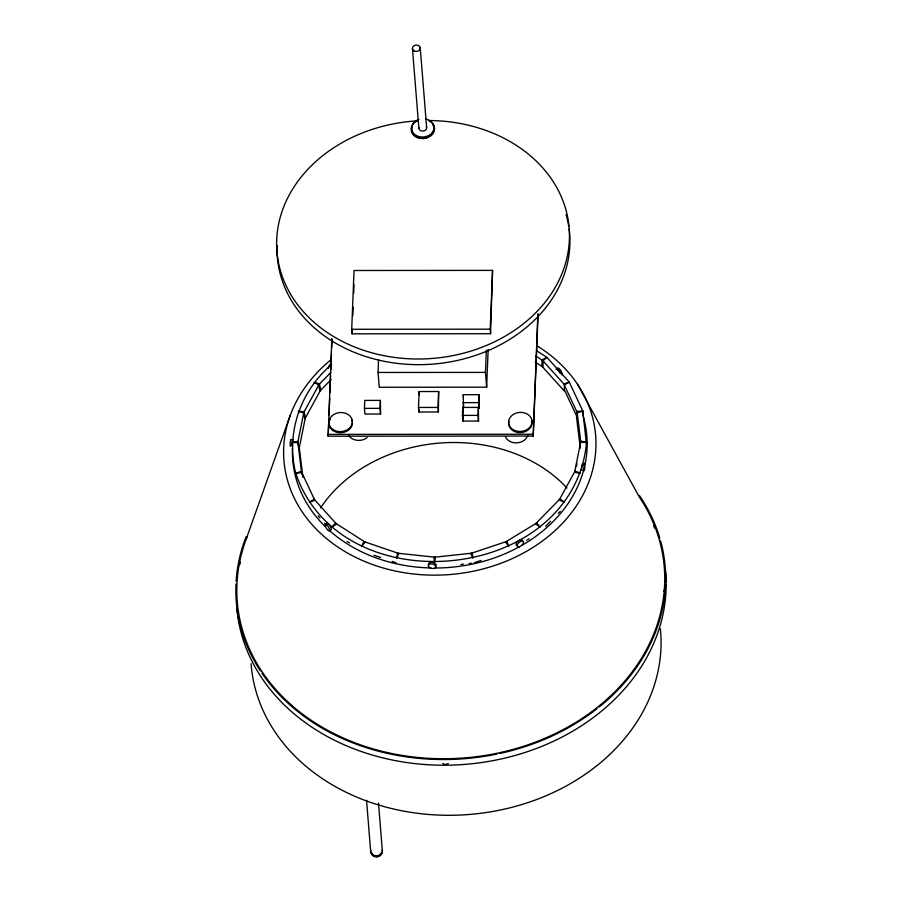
<?xml version="1.0" encoding="UTF-8"?>
<svg xmlns="http://www.w3.org/2000/svg" width="902" height="902" viewBox="0 0 902 902"><rect width="100%" height="100%" fill="white"/><g stroke="black" fill="none" stroke-linecap="round" stroke-linejoin="round"><path stroke-width="1.35" d="M583.098 465.049C582.861 459.332 580.64 471.746 582.342 470.37M538.099 313.637L533.217 436.038L328.159 436.207L331.835 338.724M328.159 436.207L328.779 420.738M329.005 415.112L329.681 398.222M329.906 392.595L330.572 375.717M330.797 370.091L331.474 353.201M331.699 347.574L332.037 339.129M351.701 329.286L354.046 270.499L492.56 270.386L490.575 333.717L352.073 333.83L351.701 329.286L490.214 329.174L490.575 333.717M352.073 333.83L352.242 329.636M352.795 315.632L353.133 307.244M353.685 293.24L354.024 284.84M364.453 408.369L364.78 400.409L380.396 400.398L380.543 414.041L364.915 414.063L364.453 408.369L380.08 408.358L380.543 414.041M488.151 349.581L486.652 387.172L379.246 387.262L378.051 372.47L378.547 359.943M380.08 408.358L380.396 400.398M418.494 407.456L419.137 391.547L438.665 391.524L438.395 411.988L418.866 412.011L418.494 407.456L438.022 407.445L438.395 411.988M418.866 412.011L418.968 409.35M438.022 407.445L438.665 391.524M462.444 415.382L462.76 407.422L478.387 407.411L478.522 421.054L462.906 421.065L462.444 415.382L478.071 415.371L478.522 421.054M463.572 404.367L463.414 408.335L463.267 394.693L478.894 394.681L479.03 408.324L478.894 394.681M462.906 421.065L463.166 414.435M478.071 415.371L478.387 407.411M486.652 387.172L485.456 372.391L486.347 350.111M490.214 329.174L492.56 270.386M533.217 436.038L537.84 314.629M542.113 359.875L541.865 366.133L564.133 390.803L564.539 384.714L542.113 359.875L546.883 357.316L569.309 382.155L582.861 411.098L586.435 444.438M536.589 350.731L546.883 357.316L543.162 360.755L542.903 367.013L535.213 362.085M585.082 464.192A147.556 119.831 -4.6 0 0 583.323 416.78L582.861 411.098L577.032 411.38L576.536 417.276L580.29 448.136M582.669 413.454L582.861 411.098L578.475 412.564M296.352 475.658L295.788 473.46C285.562 433.422 300.332 390.916 331.71 364.464M303.997 411.605L305.395 417.502L299.171 448.373L297.739 442.679L303.997 411.605L298.269 411.335L303.557 412.812L304.944 418.697L320.717 389.935L319.432 383.846L314.144 382.369L318.62 384.917L319.917 391.006L331.068 379.641M576.423 466.368L576.964 463.673M580.223 447.516L580.347 446.896M586.65 442.16C572.95 583.481 340.922 606.009 295.788 473.46L301.223 471.306L314.787 500.238L309.352 502.403L314.065 499.167L336.491 524.006L331.778 527.242L335.443 523.126L365.197 542.181L361.522 546.285L363.901 541.561L398.955 553.524L396.576 558.248L397.5 553.197L435.463 557.256L434.538 562.307L433.941 557.267L472.231 553.14L472.828 558.191L470.754 553.467L506.755 541.437L508.841 546.161L505.413 542.068L536.69 522.968L540.106 527.061L535.574 523.837L559.973 498.964L564.517 502.188L559.172 500.035L575.048 471.081L580.392 473.223L574.608 472.276L580.865 441.202L586.65 442.16L580.809 442.442L577.032 411.38M290.929 445.306C289.339 449.726 290.41 436.613 291.447 439.815M246.009 539.576L290.309 415.179M292.676 446.186C291.38 447.651 292.18 438.936 293.319 439.466M303.557 412.812L319.432 383.846M318.62 384.917L330.831 372.481M545.721 526.261L550.57 521.322M558.327 513.407L560.266 511.434M526.757 540.219L529.147 538.765M564.539 384.714L569.309 382.155L564.911 383.621M474.396 562.668L481.014 560.458M292.586 444.675L292.011 442.397L297.784 441.439L301.572 472.501L295.788 473.46M460.843 564.427L463.56 564.133M468.995 563.547L471.712 563.254M378.051 372.47L485.456 372.391M462.952 402.653L478.579 402.642M328.012 434.392L533.071 434.223M292.011 442.397L297.739 442.679M374.104 555.249L380.554 557.447M392.156 561.405L396.023 562.724M535.709 355.986L543.162 360.755M347.123 541.448L349.491 542.959M318.102 515.91L319.951 517.973M324.596 523.115L326.445 525.167M577.517 384.263L639.439 497.239A214.191 173.939 -4.6 0 1 470.213 757.387A214.191 173.939 -4.6 0 1 246.956 537.085M563.818 383.993L577.381 412.924M564.28 389.675L576.66 416.104M301.223 471.306L302.136 474.689M299.227 447.133L302.903 477.361M463.267 394.693L463.459 396.97M462.76 407.422L463.222 413.116M420.231 47.75L426.635 127.396M412.473 48.776L418.878 128.422M419.137 391.547L419.407 394.963M378.49 803.017L382.392 851.567M366.55 800.243L370.677 851.567M448.283 763.52A3.912 3.18 -4.6 0 1 442.769 763.385M663.804 590.348A3.912 3.18 -4.6 0 1 663.613 591.16M428.811 565.069A3.912 2.221 11.4 0 1 432.768 562.453A3.912 2.221 11.4 0 1 435.452 566.388M556.004 369.414A3.912 1.206 58.6 0 1 557.707 369.707A3.912 1.206 58.6 0 1 560.176 369.752A3.912 1.206 58.6 0 1 561.642 374.804M557.707 369.707A3.912 1.206 58.6 0 1 560.097 373.304M517.477 545.676A3.912 1.939 -42.1 0 1 517.816 541.358A3.912 1.939 -42.1 0 1 522.405 541.031M328.305 368.49A3.912 1.556 -57.4 0 1 331.327 363.123M537.062 345.861A156.362 126.979 -4.6 0 1 557.774 528.042A156.362 126.979 -4.6 0 1 332.579 543.331A156.362 126.979 -4.6 0 1 330.82 359.875M320.571 507.927A146.575 119.03 -4.6 0 1 566.997 488.038M583.425 470.968A147.556 119.831 -4.6 0 1 521.987 545.293M519.496 546.702A147.556 119.831 -4.6 0 1 435.001 568.001M430.897 567.956A147.556 119.831 -4.6 0 1 329.016 530.128M324.878 526.238A147.556 119.831 -4.6 0 1 292.473 448.091M429.194 120.53A146.575 119.03 -4.6 0 1 548.799 297.356A146.575 119.03 -4.6 0 1 297.265 304.211A146.575 119.03 -4.6 0 1 416.882 120.868M569.117 229.085A146.575 119.03 -4.6 0 1 428.732 364.385A146.575 119.03 -4.6 0 1 277.151 245.57M566.073 214.473A146.575 119.03 -4.6 0 1 568.734 226.391M382.245 850.327A5.863 4.769 -4.6 0 1 376.337 856.336A5.863 4.769 -4.6 0 1 370.925 850.338M378.682 855.389A1.951 1.59 -4.6 0 1 378.468 855.772M377.25 856.517A1.951 1.59 -4.6 0 1 376.235 856.517M381.467 852.649A5.153 4.194 -4.6 0 1 378.964 855.197M377.701 855.615A5.153 4.194 -4.6 0 1 375.04 855.626M373.811 855.197A5.153 4.194 -4.6 0 1 372.774 854.532M371.985 853.664A5.153 4.194 -4.6 0 1 371.511 852.661A5.153 4.194 -4.6 0 0 376.461 856.9A5.153 4.194 -4.6 0 0 381.772 852.706M660.343 628.728A205.385 166.791 -4.6 0 1 470.506 814.371A205.385 166.791 -4.6 0 1 251.094 663.669M665.563 571.27A215.172 174.74 -4.6 0 1 465.612 764.332A215.172 174.74 -4.6 0 1 236.674 606.381M239.729 564.799A215.172 174.74 -4.6 0 1 240.36 562.081M653.589 525.708A215.172 174.74 -4.6 0 1 654.672 528.2M660.625 540.952A215.172 174.74 -4.6 0 1 665.665 582.128M665.563 584.924A215.172 174.74 -4.6 0 1 599.165 706.999M597 708.713A215.172 174.74 -4.6 0 1 499.663 753.508M496.912 754.095A215.172 174.74 -4.6 0 1 261.963 673.253M260.407 670.908A215.172 174.74 -4.6 0 1 235.974 584.079M236.121 581.294A215.172 174.74 -4.6 0 1 246.111 536.667M639.574 495.762A215.172 174.74 -4.6 0 1 659.858 538.257M528.031 434.617A11.737 9.527 -4.6 0 1 517.579 442.814A11.737 9.527 -4.6 0 1 505.492 436.974M367.193 437.583A11.737 9.527 -4.6 0 1 348.826 435.677M531.56 419.858A11.737 9.527 -4.6 0 1 520.939 432.577A11.737 9.527 -4.6 0 1 508.942 421.335M351.893 420.005A11.737 9.527 -4.6 0 1 339.738 432.746A11.737 9.527 -4.6 0 1 330.312 419.114M326.84 524.772A3.912 1.206 58.6 0 1 328.069 523.656A3.912 1.206 58.6 0 1 331 527.997A3.912 1.206 58.6 0 1 330.279 529.869M428.777 120.654A11.737 9.527 -4.6 0 1 431.776 134.984A11.737 9.527 -4.6 0 1 413.815 135.379A11.737 9.527 -4.6 0 1 417.062 120.913M432.588 124.284A11.219 9.11 -4.6 0 1 424.233 138.062A11.219 9.11 -4.6 0 1 412.045 126.923M425.733 119.041A11.219 9.11 -4.6 0 1 432.069 132.718A11.219 9.11 -4.6 0 1 413.917 133.755A11.219 9.11 -4.6 0 1 419.002 119.425M426.375 126.607A3.912 3.18 -4.6 0 1 423.252 131.049A3.912 3.18 -4.6 0 1 418.889 127.588M583.707 469.187C584.947 476.73 585.522 452.545 583.707 469.187M429.014 567.211A3.912 2.221 11.4 0 0 435.621 567.516A3.912 2.221 11.4 0 0 431.449 563.908A3.912 2.221 11.4 0 0 429.014 567.211M519.36 546.781A3.912 1.939 -42.1 0 0 523.487 541.707A3.912 1.939 -42.1 0 0 518.267 543.365A3.912 1.939 -42.1 0 0 519.36 546.781M335.251 430.694A11.737 9.527 -4.6 0 0 352.344 421.302A11.737 9.527 -4.6 0 0 334.304 414.21A11.737 9.527 -4.6 0 0 335.251 430.694M514.918 430.547A11.737 9.527 -4.6 0 0 532.011 421.155A11.737 9.527 -4.6 0 0 513.971 414.063A11.737 9.527 -4.6 0 0 514.918 430.547M325.25 525.742A3.912 1.206 58.6 0 0 329.14 531.007A3.912 1.206 58.6 0 0 327.843 526.091A3.912 1.206 58.6 0 0 325.25 525.742M413.962 50.85A3.912 3.18 -4.6 0 0 420.219 48.584A3.912 3.18 -4.6 0 0 414.864 45.359A3.912 3.18 -4.6 0 0 413.962 50.85"/></g></svg>
